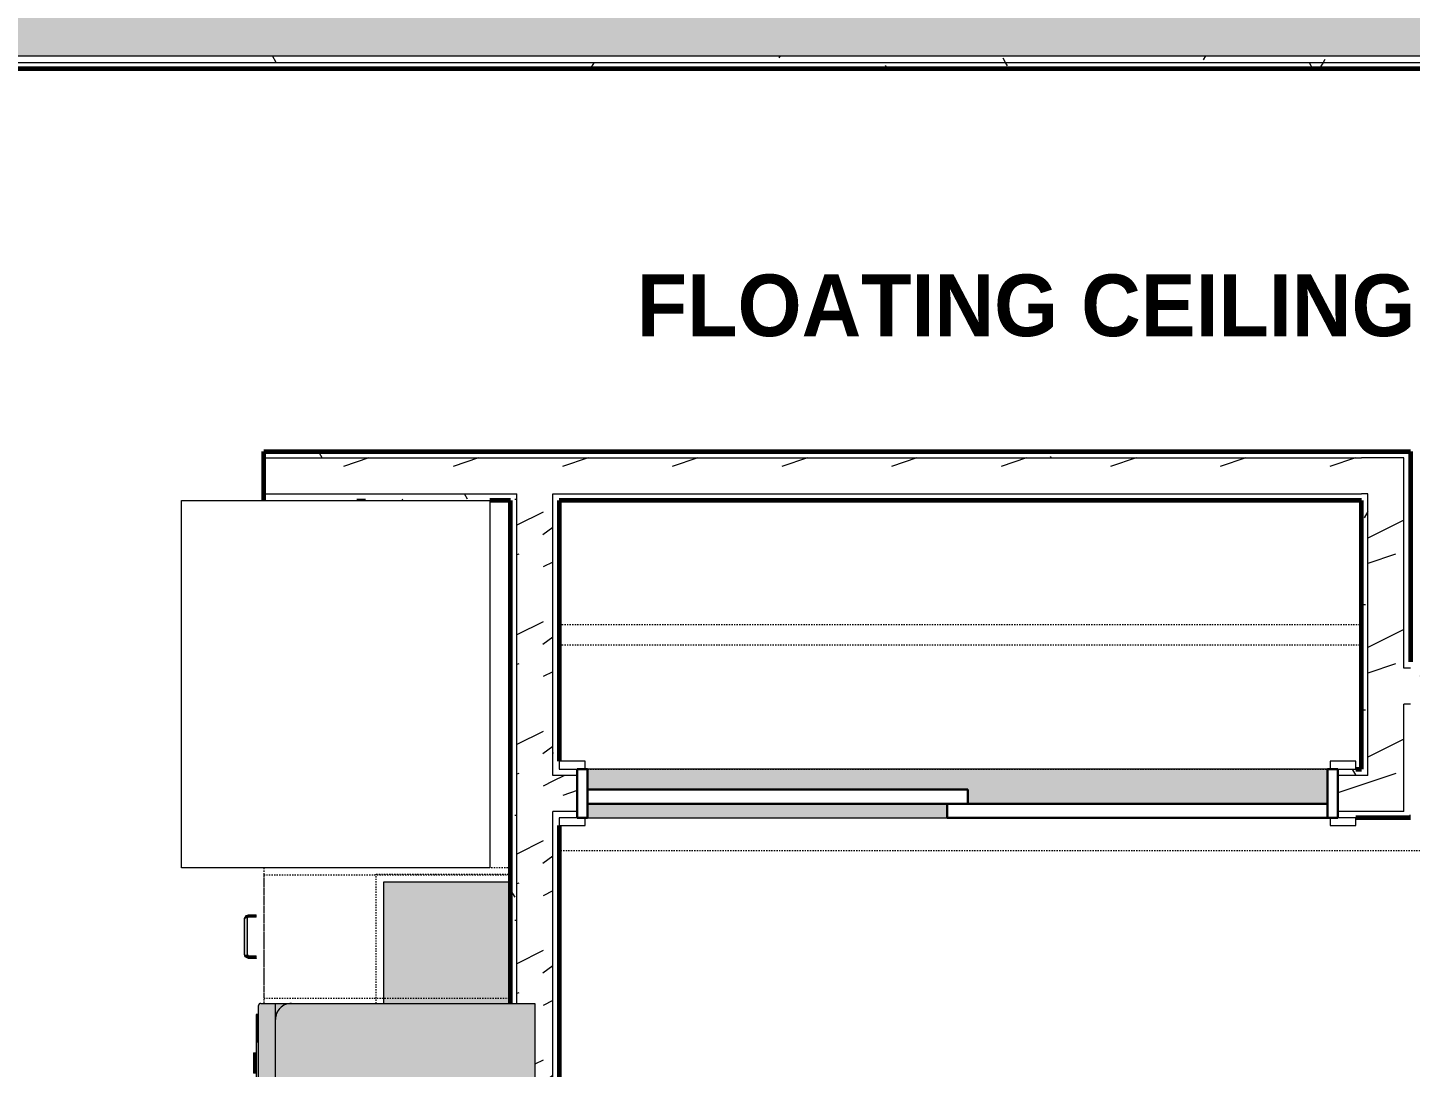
# Model space of a CAD drawing. Header units: inches. Extents: x -4169 to -1846, y 9706 to 12377.
# Drawn here: x -3728.7 to -3594.1, y 11649.1 to 11750.2 of the extents above; entities that cross this region are included whole.
import ezdxf

# ---------------------------------------------------------------- set-up
doc = ezdxf.new("R2010")
doc.units = ezdxf.units.IN
doc.header["$MEASUREMENT"] = 0
doc.linetypes.add('Dash', pattern=[0.25, 0.125, -0.125])
for name, color, linetype, lineweight in [('0-1', 7, 'Continuous', 5), ('0-2', 7, 'Continuous', 18), ('A-DOOR-1', 250, 'Continuous', 9), ('A-DOOR-2', 90, 'Continuous', 30), ('A-DOOR-FRAM-1', 90, 'Continuous', 30), ('A-WALL', 113, 'Continuous', 18), ('A-WALL-1', 8, 'Continuous', 5), ('A-WALL-3', 50, 'Continuous', 60), ('A-WALL-4', 7, 'Continuous', 18), ('A-WALL-PATT-1', 250, 'Continuous', 9), ('A-WALL-PATT-2', 253, 'Continuous', 9), ('A-WALL-PATT-4', 111, 'Continuous', 9), ('G-ANNO-TEXT', 231, 'Continuous', 9), ('I-FURN-1', 250, 'Continuous', 9), ('I-FURN-HDLN-1', 250, 'Dash', 9), ('I-WALL-3', 2, 'Continuous', 60), ('Q-CASE', 31, 'Continuous', 9), ('Q-CASE-1', 9, 'Continuous', 9), ('Q-CASE-3', 250, 'Continuous', 9), ('Q-CASE-4', 250, 'Dash', 9), ('Q-CASE-HDLN-1', 250, 'Dash', 9), ('Q-CASE-HDLN-2', 31, 'Continuous', 9), ('Q-SPCQ-1', 250, 'Continuous', 9), ('Q-SPCQ-2', 55, 'Continuous', 9)]:
    doc.layers.add(name, color=color, linetype=linetype, lineweight=lineweight)
doc.styles.add('Century Gothic_B', font='GOTHICB.TTF', dxfattribs={"height": 5.999999999999996})
pattern_1 = [(0, (0, 0), (20.48, 5.12), [0.845, -14.515, 0.845, -14.515, -81.92]), (0, (0, 0), (20.48, 5.12), [-30.72, 0.845, -29.875, 0.845, -14.515, -35.84]), (0, (0, 0), (20.48, 5.12), [-76.8, 0.845, -9.395, 0.845, -24.755]), (120, (7.68, 2.56), (-14.67405006737632, 15.1762002695053), [0.8449999999999999, -14.515, 0.8449999999999999, -14.515, -81.91999999999999]), (120, (7.68, 2.56), (-14.67405006737632, 15.1762002695053), [-30.72, 0.8449999999999999, -29.875, 0.8449999999999999, -14.515, -35.84]), (120, (7.68, 2.56), (-14.67405006737632, 15.1762002695053), [-76.79999999999998, 0.8449999999999999, -9.394999999999998, 0.8449999999999999, -24.755]), (240, (10.24, 12.8), (-5.805949932623669, -20.2962002695053), [0.845, -14.515, 0.845, -14.515, -81.92]), (240, (10.24, 12.8), (-5.805949932623669, -20.2962002695053), [-30.72, 0.845, -29.875, 0.845, -14.515, -35.84]), (240, (10.24, 12.8), (-5.805949932623669, -20.2962002695053), [-76.8, 0.845, -9.395, 0.845, -24.755])]
pattern_2 = [(216.87, (4.265, 10.662), (31.98716190389133, 21.32545714244463), [5.331, -47.981]), (206.565, (10.662, 7.464), (-10.66247606731217, -10.66200980650436), [11.921, -11.921]), (198.435, (10.662, 2.132), (-21.3244936496746, -10.66258686177925), [6.743999999999999, -26.974])]

# ---------------------------------------------------------------- blocks, each defined once
blk = doc.blocks.new('FOLDING_SLIDING CLOSET - 72_ x 80_-1372823-ENLARGED RCP - 2ND FLOOR PLAN')
at = {"layer": 'A-DOOR-1'}
for p, q in [((-36.25000000000011, 3.000000000000026), (-38.75000000000009, 3.000000000000026)), ((-38.75000000000009, 3.000000000000026), (-38.75000000000009, 2.250000000000026)), ((-36.25000000000011, 2.250000000000026), (-36.25000000000011, 3.000000000000026)), ((38.74999999999987, 3.000000000000026), (36.24999999999987, 3.000000000000026)), ((36.24999999999987, 3.000000000000026), (36.24999999999987, 2.250000000000026)), ((38.74999999999987, 2.250000000000026), (38.74999999999987, 3.000000000000026)), ((-38.75000000000009, 2.250000000000026), (-36.25000000000011, 2.250000000000026)), ((36.24999999999987, 2.250000000000026), (38.74999999999987, 2.250000000000026)), ((-36.25000000000008, -2.500000000038504), (-38.75000000000009, -2.500000000038504)), ((-38.75000000000009, -2.500000000038504), (-38.75000000000009, -3.250000000038078)), ((-36.25000000000008, -3.250000000038078), (-36.25000000000008, -2.500000000038504)), ((38.74999999999988, -2.500000000038504), (36.24999999999989, -2.500000000038504)), ((36.24999999999989, -2.500000000038504), (36.24999999999989, -3.250000000038078)), ((38.74999999999988, -3.250000000038078), (38.74999999999988, -2.500000000038504)), ((-38.75000000000009, -3.250000000038078), (-36.25000000000008, -3.250000000038078)), ((36.24999999999989, -3.250000000038078), (38.74999999999988, -3.250000000038078))]:
    blk.add_line(p, q, dxfattribs=at)
at = {"layer": 'A-DOOR-2'}
for p, q in [((0.9999999999999057, 2.250000000000026), (-36.0000000000001, 2.250000000000026)), ((-36.0000000000001, 2.250000000000026), (-36.0000000000001, 0.8750000000000295)), ((0.9999999999999057, 0.8750000000000295), (0.9999999999999057, 2.250000000000026)), ((-36.0000000000001, 0.8750000000000295), (0.9999999999999057, 0.8750000000000295)), ((35.99999999999988, 0.8750000000000295), (-1.000000000000092, 0.8750000000000295)), ((-1.000000000000092, 0.8750000000000295), (-1.000000000000092, -0.5000000000000034)), ((35.99999999999987, -0.5000000000000034), (35.99999999999987, 0.8750000000000295)), ((-1.000000000000097, -0.5000000000000034), (35.99999999999987, -0.5000000000000034))]:
    blk.add_line(p, q, dxfattribs=at)
at = {"layer": 'A-DOOR-FRAM-1'}
for p, q in [((-36.00000000000009, 2.250000000000026), (-37.00000000000011, 2.250000000000026)), ((-37.00000000000011, 2.250000000000026), (-37.00000000000011, -2.500000000038503)), ((-36.00000000000009, -2.500000000038503), (-36.00000000000009, 2.250000000000026)), ((35.99999999999989, 2.249999999999949), (35.99999999999989, -2.500000000000038)), ((36.99999999999989, 2.249999999999949), (35.99999999999989, 2.249999999999949)), ((36.99999999999989, -2.500000000000038), (36.99999999999989, 2.249999999999949)), ((-37.00000000000011, -2.500000000038503), (-36.00000000000009, -2.500000000038503)), ((35.99999999999989, -2.500000000000038), (36.99999999999989, -2.500000000000038))]:
    blk.add_line(p, q, dxfattribs=at)
blk = doc.blocks.new('OD_CW_Closet - OD_CW_Closet-1695006-ENLARGED RCP - 2ND FLOOR PLAN')
at = {"layer": 'Q-CASE-HDLN-1'}
for p, q in [((0.7377049180327883, 11.93750000052812), (78.7846332137461, 11.93750000052812)), ((0.7377049180327883, 9.937500000528122), (78.7846332137461, 9.937500000528122)), ((3.48770491848812, -2.124999998943624), (75.48770491848819, -2.124999998943624))]:
    blk.add_line(p, q, dxfattribs=at)
blk = doc.blocks.new('Refrigerator_-_Side-by-Side_6047 - 36_ X 30_-1372843-ENLARGED RCP - 2ND FLOOR PLAN')
at = {"layer": 'Q-SPCQ-1'}
for p, q in [((-17.87500000000018, 15.57779639811608), (17.87499999999981, 15.57779639811608)), ((-17.87500000000018, -14.42220360188391), (-17.87500000000018, 15.57779639811609)), ((17.8749999999998, 15.57779639811608), (17.8749999999998, -14.42220360188391)), ((17.87499999999981, -14.42220360188391), (-17.87500000000018, -14.42220360188391))]:
    blk.add_line(p, q, dxfattribs=at)
blk = doc.blocks.new('OD_CW_Countertop - OD_CW_Countertop-2395220-ENLARGED RCP - 2ND FLOOR PLAN')
at = {"layer": 'Q-CASE-HDLN-1'}
for p, q in [((0.7377049180327883, 24.00000000000003), (0.7377049180327883, 22.00000000052014)), ((0.7377049180327883, -1.11022302462576e-14), (13.9030875508255, -1.11022302462576e-14)), ((37.90308755082553, -1.11022302462576e-14), (75.81270491772197, -1.11022302462576e-14)), ((88.4377049177254, -1.11022302462576e-14), (113.837704918056, -1.11022302462576e-14))]:
    blk.add_line(p, q, dxfattribs=at)
blk = doc.blocks.new('Dishwasher_15404 - 34_ counter-V69-ENLARGED RCP - 2ND FLOOR PLAN')
at = {"layer": 'Q-SPCQ-2'}
for points in [[(23.67519685040341, 23.99999999998533), (4.774847184307872e-12, 23.99999999999028), (-2.55795384873636e-13, -1.517719283583574e-11), (23.67519685039838, -2.012257027672603e-11), (24.08278589779504, 0.05366011606162146), (24.46259842520058, 0.2109836160711324), (24.83340004153123, 0.5194371403193826), (25.03901638391698, 0.7874015747874522), (25.1963398839247, 1.167214102186165), (25.25000000000508, 1.574803149591446), (25.25000000000943, 22.42519685037393), (25.16660215795852, 22.90457911912545), (24.98182294018315, 23.28713437221625), (24.73994902416905, 23.57619778417751), (24.46259842520152, 23.78901638389766), (24.08278589780425, 23.94633988390461)], [(25.80314960630374, 23.99999999998481), (25.25000000000977, 23.99999999998498), (25.25000000000474, -2.04790165577912e-11), (26.72909823722938, 0.006707514494663048), (26.81734385456911, 0.05765614542040846), (26.87499999999985, 0.1968503936850384), (26.85294326449843, 23.8563992762851), (26.81734385456877, 23.94234385454989), (26.67814960630892, 23.99999999998463), (26.25616688667057, 23.99999999998481)], [(26.87500000000446, 22.90706818603871), (26.8750000000042, 21.39104740544947), (27.12500000000849, 21.39104740544947), (27.12500000000875, 22.90706818603871), (26.89608142025008, 22.90706818603871)], [(26.8750000000042, 21.39104740544947), (26.87500000000395, 20.18586276962795), (27.12500000000824, 20.18586276962795), (27.12500000000849, 21.39104740544947)], [(26.87500000000395, 20.18586276962795), (26.87500000000054, 3.814150824134986), (27.12500000000483, 3.814150824134986), (27.12500000000824, 20.18586276962795)], [(27.12500000000824, 20.28389361912998), (27.12500000000815, 19.69334243802758), (27.37500000000503, 19.69334243802741), (27.37500000000486, 20.28389361912981)], [(27.12500000000798, 19.10279125692535), (27.1250000000079, 18.51224007582278), (27.37500000000503, 18.51224007582261), (27.37500000000486, 19.10279125692518)], [(27.12500000000773, 17.92168889472055), (27.12500000000764, 17.33113771361815), (27.37500000000477, 17.33113771361798), (27.37500000000486, 17.92168889472038)], [(27.12500000000747, 16.74058653251576), (27.12500000000739, 16.15003535141336), (27.37500000000452, 16.15003535141319), (27.3750000000046, 16.74058653251559)], [(27.37500000000494, 6.792545671097182), (27.12500000000542, 6.792545671097352), (27.12500000000525, 5.808293702593473), (27.37500000000477, 5.808293702593303), (27.37500000000494, 6.759008098547052)], [(27.12500000000525, 5.808293702593473), (27.125000000005, 4.824041734089414), (27.37500000000452, 4.824041734089244), (27.37500000000477, 5.808293702593303)], [(26.87500000000054, 3.814150824134986), (26.87500000000028, 2.608966188313459), (27.12500000000457, 2.608966188313459), (27.12500000000483, 3.814150824134986)], [(26.87500000000028, 2.608966188313459), (26.87499999999994, 1.092945407724021), (27.12500000000423, 1.092945407724021), (27.12500000000457, 2.608966188313459)]]:
    blk.add_hatch(color=256, dxfattribs=at).paths.add_polyline_path(points, flags=0)
h = blk.add_hatch(color=256, dxfattribs=at)
h.paths.add_polyline_path([(24.74036874201323, 23.99999999998515), (23.67519685040341, 23.99999999998532), (24.08278589780425, 23.9463398839046), (24.46259842520152, 23.78901638389764), (24.83340004153072, 23.48056285965059), (25.03901638391877, 23.21259842518013), (25.21705573077076, 22.74562804896304), (25.25000000000952, 22.68704293550421), (25.25000000000977, 23.99999999998498), (24.75000000000503, 23.99999999998498)], flags=0)
h.paths.add_polyline_path([(25.25000000000508, 1.574803149591432), (25.1963398839247, 1.167214102186151), (24.96171408283336, 0.6665750005791297), (24.73994902416896, 0.4238022157924634), (24.46259842520152, 0.2109836160724827), (24.08278589779504, 0.05366011606160747), (23.67519685039838, -2.01365573384536e-11), (25.25000000000474, -2.047761785161844e-11), (25.25000000000508, 1.358160970465846)], flags=0)
at = {"layer": 'Q-SPCQ-1'}
for p, q in [((3.730349362740525e-14, 23.99999999999991), (23.67519685039361, 23.99999999999991)), ((3.730349362740525e-14, -7.194245199570974e-14), (3.730349362740525e-14, 23.99999999999991)), ((23.67519685039361, 23.9999999999999), (25.24999999999998, 23.9999999999999)), ((25.24999999999998, 23.9999999999999), (26.6781496062992, 23.9999999999999)), ((25.24999999999998, 23.9999999999999), (25.24999999999998, 22.42519685039352)), ((26.87499999999998, 23.80314960629911), (26.87499999999998, 0.1968503937007539)), ((26.87500000000001, 22.90706818605364), (27.12499999999999, 22.90706818605364)), ((27.125, 21.39104740546477), (27.12499999999999, 22.90706818605365)), ((25.24999999999991, 22.42519685039354), (25.24999999999998, 1.574803149606319)), ((27.125, 20.18586276964277), (27.125, 21.39104740546478)), ((27.125, 20.28389361914477), (27.375, 20.28389361914477)), ((27.12499999999997, 3.814150824150273), (27.125, 20.18586276964278)), ((27.375, 19.6933424380424), (27.375, 20.28389361914477)), ((27.125, 19.6933424380424), (27.375, 19.6933424380424)), ((27.125, 19.10279125694004), (27.375, 19.10279125694004)), ((27.375, 18.51224007583767), (27.375, 19.10279125694004)), ((27.12499999999999, 18.51224007583767), (27.375, 18.51224007583767)), ((27.12499999999999, 17.92168889473531), (27.375, 17.92168889473531)), ((27.37499999999999, 17.33113771363295), (27.375, 17.92168889473531)), ((27.12499999999999, 17.33113771363295), (27.375, 17.33113771363295)), ((27.12499999999999, 16.74058653253059), (27.375, 16.74058653253059)), ((27.12499999999999, 16.15003535142823), (27.375, 16.15003535142822)), ((27.37499999999999, 16.15003535142822), (27.37499999999999, 16.74058653253059)), ((27.12500000000474, 6.792545671097356), (27.37500000000477, 6.792545671097185)), ((27.37499999999998, 5.808293702608283), (27.37499999999998, 6.792545671112208)), ((27.37499999999998, 4.824041734104337), (27.37499999999998, 5.808293702608276)), ((27.37500000000477, 4.824041734089419), (27.12500000000474, 4.824041734089419)), ((27.12499999999997, 2.60896618832828), (27.12499999999997, 3.814150824150272)), ((25.24999999999998, 1.5748031496063), (25.24999999999998, -1.845173183099846e-13)), ((27.12499999999996, 1.092945407739353), (27.12499999999997, 2.608966188328274)), ((23.6751968503936, 2.031708135064075e-14), (3.730349362740525e-14, -7.061018436615955e-14)), ((26.87499999999988, 1.092945407739353), (27.12499999999996, 1.092945407739353)), ((25.24999999999998, -1.818527830508842e-13), (23.6751968503936, -1.821020574183062e-13)), ((26.6781496062992, -3.353791435293803e-14), (25.24999999999998, -3.270524708446917e-14))]:
    blk.add_line(p, q, dxfattribs=at)
for centre, radius, start, end in [((23.67519685039361, 22.42519685039354), 1.574803149606301, 359.9999999999992, 89.99999999999967), ((23.67519685039361, 22.42519685039354), 1.574803149606296, 32.07702266501735, 42.33590896447789), ((23.67519685039361, 22.42519685039354), 1.574803149606299, 17.81822845433852, 27.52661292442296), ((26.6781496062992, 23.80314960629911), 0.1968503937007896, 359.9999999999991, 90.00000000000053), ((23.67519685039361, 22.42519685039354), 1.574803149606298, 359.9999999999979, 13.64245208000004), ((23.6751968503936, 1.574803149606319), 1.574803149606296, 269.9999999999993, 359.9999999999996), ((23.6751968503936, 1.574803149606316), 1.574803149606296, 346.3575479200015, 359.9999999999989), ((23.6751968503936, 1.574803149606316), 1.5748031496063, 317.6640910354358, 327.9229773350062), ((23.6751968503936, 1.574803149606316), 1.574803149606296, 332.4733870755407, 342.1817715456714), ((26.6781496062992, 0.1968503937007539), 0.1968503937007852, 269.9999999999995, 359.9999999999996), ((26.67814960629914, 0.1968503937006185), 0.1968503937007849, 284.9999999999996, 344.9999999999999)]:
    blk.add_arc(centre, radius, start, end, dxfattribs=at)
blk = doc.blocks.new('Bed-Standard - Queen 60_ x 79_-1242961-ENLARGED RCP - 2ND FLOOR PLAN')
at = {"layer": 'I-FURN-1'}
for p, q in [((40.688524590164, 37.70491803278726), (-19.31147540983595, 37.70491803278726)), ((-19.31147540983595, 37.70491803278726), (-19.31147540983595, -41.29508196721268)), ((40.68852459016399, -41.29508196721268), (40.68852459016399, 37.70491803278726)), ((-16.31147540983483, 35.70491803278752), (-16.31147540983483, 23.70491803278786)), ((-16.31147540983483, 35.70491803278752), (37.68852459016421, 35.70491803278752)), ((37.6885245901642, 35.70491803278752), (37.6885245901642, 23.70491803278786)), ((40.68852459016475, 23.70491803278786), (-19.31147540983504, 17.12529919027923)), ((-16.31147540983483, 23.70491803278786), (37.68852459016421, 23.70491803278786)), ((-19.31147540983595, -41.29508196721268), (40.688524590164, -41.29508196721268))]:
    blk.add_line(p, q, dxfattribs=at)
at = {"layer": 'I-FURN-HDLN-1'}
for p, q in [((-55.31147540983584, 37.70491803278724), (-55.31147540983584, -77.29508196721251)), ((64.68852459016394, -77.29508196721251), (64.68852459016394, 37.70491803278716)), ((-55.31147540983584, -77.29508196721251), (64.68852459016394, -77.29508196721251))]:
    blk.add_line(p, q, dxfattribs=at)
blk = doc.blocks.new('Drawer_Base_Cabinet_3_drawer_12205 - 12_-V9-ENLARGED RCP - 2ND FLOOR PLAN')
at = {"layer": 'Q-CASE'}
for points in [[(-1.350683429602156, 25.50000000000405), (-1.151837145205604, 25.52206958910376), (-1.01229508195405, 25.68750000000593), (-1.01229508195388, 25.83838834765233), (-1.163183429601986, 25.81250000000394), (-1.283741691359807, 25.75000000000621), (-1.340679677510536, 25.61253954162636)], [(-1.01229508195388, 25.87500000000388), (-1.01229508195405, 25.62500000000394), (2.487704918046176, 25.64174682452882), (2.487704918046347, 25.87500000000388), (1.480773699180304, 25.87500000000439)], [(2.487704918046176, 25.75000000000399), (2.507683135541185, 25.64163343486014), (2.675204918046176, 25.50000000000388), (2.826093265694623, 25.50000000000388), (2.785039875101347, 25.68750000000371), (2.716126094625167, 25.78038485073138), (2.600244459668488, 25.82838459556071), (2.487704918306064, 25.81250000000189), (2.487704918046176, 25.78235238064168)], [(-1.383035810240528, 24.75000000000388), (-1.1415543536678, 24.75000000000388), (-1.154041906480699, 25.50000000000388), (-1.383035810240017, 25.50000000000405), (-1.383035810240358, 25.13604435076373)], [(2.616964189759585, 24.75000000000405), (2.858445646332313, 24.75000000000388), (2.845958093519584, 25.50000000000388), (2.616964189760096, 25.50000000000405)]]:
    blk.add_hatch(color=256, dxfattribs=at).paths.add_polyline_path(points, flags=0)
at = {"layer": 'Q-CASE-HDLN-1'}
for p, q in [((6.737704918034024, 23.99999999999894), (-5.262295081965974, 23.99999999999894)), ((-5.262295081965974, 23.99999999999894), (-5.262295081965974, -1.055155962603748e-12)), ((6.737704918034024, 23.99999999999894), (6.737704918034024, -1.055155962603748e-12)), ((6.737704918034024, -1.055155962603748e-12), (-5.262295081965974, -1.055155962603748e-12))]:
    blk.add_line(p, q, dxfattribs=at)
at = {"layer": 'Q-CASE-HDLN-2'}
for p, q in [((-1.387295081953709, 25.50000000000384), (-1.34281864164501, 25.58847676587724)), ((-1.387295081953539, 25.50000000000466), (-1.34281864164501, 25.58847676587806)), ((-1.236002898240087, 25.80096480348173), (-1.01229508195388, 25.87500000000401)), ((-1.236002898240087, 25.80096480348255), (-1.012295081953709, 25.87500000000484)), ((-1.012295081953709, 25.62500000000407), (-1.049206954186218, 25.6048349522985)), ((-1.01229508195388, 25.62500000000455), (-1.049206954184512, 25.60483495230017)), ((-1.01229508195388, 25.87500000000388), (2.487704918046006, 25.87500000000388)), ((2.487704918046176, 25.62500000000394), (-1.012295081953709, 25.62500000000394)), ((2.487704918046347, 25.87500000000401), (2.576181683920253, 25.83052355969497)), ((2.487704918046347, 25.87500000000466), (2.57618168392247, 25.8305235596946)), ((2.788669721523888, 25.72370781629039), (2.862704918046347, 25.50000000000401)), ((2.788669721524058, 25.72370781629104), (2.862704918046176, 25.50000000000484)), ((-1.38729508195388, 24.75000000000388), (-1.38729508195388, 25.50000000000388)), ((-1.387295081953709, 24.75000000000401), (-1.387295081953709, 25.50000000000384)), ((-1.387295081953709, 24.75000000000484), (-1.387295081953539, 25.50000000000466)), ((-1.387295081967109, 24.75000000000012), (-1.137295081967109, 24.75000000000012)), ((-1.383035810253243, 24.75000000000012), (-1.387295081967109, 24.75000000000012)), ((-1.387295081967012, 24.75000000000016), (-1.383035810253145, 24.75000000000016)), ((-1.383035810253145, 24.75000000000016), (-1.387295081967012, 24.75000000000016)), ((-1.387295081966898, 24.75000000000094), (-1.383035810253032, 24.75000000000094)), ((-1.383035810253032, 24.75000000000094), (-1.387295081966898, 24.75000000000094)), ((-1.137295081967109, 24.75000000000012), (-1.141554353680976, 24.75000000000012)), ((-1.141554353680878, 24.75000000000016), (-1.137295081967012, 24.75000000000016)), ((-1.137295081967012, 24.75000000000016), (-1.141554353680878, 24.75000000000016)), ((-1.141554353680765, 24.75000000000094), (-1.137295081966898, 24.75000000000094)), ((-1.137295081966898, 24.75000000000094), (-1.141554353680765, 24.75000000000094)), ((-1.137295081953937, 25.50000000000388), (-1.137295081953937, 24.75000000000388)), ((-1.137295081953596, 25.50000000000384), (-1.137295081953766, 24.75000000000384)), ((-1.137295081953596, 25.50000000000466), (-1.137295081953766, 24.75000000000466)), ((2.612704918046404, 25.50000000000401), (2.592539870341852, 25.53691187223516)), ((2.612704918046233, 25.50000000000484), (2.592539870342704, 25.5369118722341)), ((2.612704918046063, 24.75000000000405), (2.612704918046233, 25.50000000000388)), ((2.612704918046404, 24.75000000000401), (2.612704918046404, 25.50000000000401)), ((2.612704918046233, 24.75000000000484), (2.612704918046233, 25.50000000000484)), ((2.616964189746752, 24.75000000000013), (2.612704918032885, 24.75000000000013)), ((2.612704918032885, 24.75000000000013), (2.862704918032885, 24.75000000000013)), ((2.616964189746851, 24.75000000000018), (2.612704918032984, 24.75000000000018)), ((2.612704918032984, 24.75000000000018), (2.61696418974685, 24.75000000000018)), ((2.616964189746965, 24.75000000000095), (2.612704918033098, 24.75000000000095)), ((2.612704918033098, 24.75000000000095), (2.616964189746965, 24.75000000000095)), ((2.862704918032885, 24.75000000000013), (2.858445646319019, 24.75000000000013)), ((2.862704918032984, 24.75000000000018), (2.858445646319117, 24.75000000000018)), ((2.858445646319117, 24.75000000000018), (2.862704918032984, 24.75000000000018)), ((2.862704918033098, 24.75000000000095), (2.858445646319232, 24.75000000000095)), ((2.858445646319232, 24.75000000000095), (2.862704918033098, 24.75000000000095)), ((2.862704918046176, 25.50000000000405), (2.862704918046176, 24.75000000000388)), ((2.862704918046347, 25.50000000000401), (2.862704918046347, 24.75000000000401)), ((2.862704918046176, 25.50000000000484), (2.862704918046176, 24.75000000000484))]:
    blk.add_line(p, q, dxfattribs=at)
at = {"layer": 'Q-CASE-HDLN-2', "flags": 128}
for points in [[(-1.38729508195388, 25.50000000000388), (-1.236002898240087, 25.80096480348176), (-1.01229508195388, 25.87500000000388)], [(-1.012295081953709, 25.62500000000394), (-1.117478955054764, 25.56753778823737), (-1.137295081953937, 25.50000000000388)], [(2.487704918046006, 25.87500000000388), (2.788669721523717, 25.72370781629026), (2.862704918046176, 25.50000000000405)], [(2.612704918046233, 25.50000000000388), (2.555242706279671, 25.60518387310493), (2.487704918046176, 25.62500000000394)]]:
    blk.add_lwpolyline(points, dxfattribs=at)
blk = doc.blocks.new('300 Series Wall Hung Cabinet_301 - 18_-V74-ENLARGED RCP - 2ND FLOOR PLAN')
at = {"layer": 'Q-CASE-1'}
blk.add_hatch(color=256, dxfattribs=at).paths.add_polyline_path([(-3.565382632806631, 12.43750000004309), (-3.565382632806461, 0.1875000000038369), (8.250000000015346, 0.1875000000040927), (8.250000000015175, 12.43750000004334)], flags=0)
at = {"layer": 'Q-CASE-3'}
for p, q in [((-3.565382632824865, 12.43750000003874), (8.249999999999915, 12.43750000003874)), ((8.249999999999915, 12.43750000003874), (8.249999999999915, 0.1874999999998294)), ((8.249999999999915, 0.1874999999998294), (-3.565382632822091, 0.1874999999998294))]:
    blk.add_line(p, q, dxfattribs=at)
at = {"layer": 'Q-CASE-4'}
for p, q in [((-3.565382632825112, 13.18750000003901), (9.000000000000199, 13.18750000003901)), ((9.000000000000199, 13.18750000003901), (9.000000000000199, 0.1874999999998294)), ((9.000000000000199, 0.1874999999998294), (-3.565382632822092, 0.1874999999998294))]:
    blk.add_line(p, q, dxfattribs=at)
blk = doc.blocks.new('CTR - 1st Phase - Unit Layouts_rvt-1-ENLARGED RCP - 2ND FLOOR PLAN')
at = {"layer": 'A-WALL-1'}
h = blk.add_hatch(color=256, dxfattribs=at)
h.paths.add_polyline_path([(-3639.1910751865, 11673.33939611152), (-3639.1910751865, 11674.71439611152), (-3674.1910751865, 11674.71439611152), (-3674.191075186501, 11673.33939611152), (-3666.779782812092, 11673.33939611152)], flags=0)
h.paths.add_polyline_path([(-3620.446887301903, 11674.71439611153), (-3602.191075186499, 11674.71439611153), (-3602.191075186499, 11678.08939611153), (-3674.191075186501, 11678.08939611153), (-3674.1910751865, 11676.08939611153), (-3637.1910751865, 11676.08939611153), (-3637.1910751865, 11674.71439611153)], flags=0)
at = {"layer": 'A-WALL-PATT-1'}
h = blk.add_hatch(dxfattribs=at)
h.set_pattern_fill('FP_1', color=256, style=0, pattern_type=2)
h.set_pattern_definition(pattern_1)
h.paths.add_polyline_path([(-3666.779782812092, 11708.33939611043), (-3594.769146890948, 11708.33939611043), (-3594.788850547951, 11708.96439611043), (-3705.691075186359, 11708.96439611042), (-3705.691075186359, 11708.33939611043), (-3677.566075186503, 11708.33939611043)], flags=0)
h = blk.add_hatch(dxfattribs=at)
h.set_pattern_fill('FP_1', color=256, style=0, pattern_type=2)
h.set_pattern_definition(pattern_1)
h.paths.add_polyline_path([(-3594.144146890947, 11673.96439611154), (-3594.144146890949, 11684.38939611071), (-3594.769146890948, 11684.38939611071), (-3594.769146890947, 11673.96439611154)], flags=0)
h.paths.add_polyline_path([(-3594.144146890949, 11687.88939611072), (-3594.144146890949, 11708.96439611043), (-3594.769146890948, 11708.96439611043), (-3594.769146890949, 11687.88939611072)], flags=0)
h = blk.add_hatch(dxfattribs=at)
h.set_pattern_fill('FP_1', color=256, style=0, pattern_type=2)
h.set_pattern_definition(pattern_1)
h.paths.add_polyline_path([(-3681.691075186508, 11704.21439611041), (-3681.066075186509, 11704.21439611041), (-3681.066075186509, 11704.83939611041), (-3705.691075186359, 11704.83939611041), (-3705.691075186359, 11704.21439611054), (-3683.691075185535, 11704.21439611054)], flags=0)
h.paths.add_polyline_path([(-3598.894146890952, 11704.21439611041), (-3598.894146890952, 11704.83939611041), (-3677.566075186503, 11704.83939611041), (-3677.566075186503, 11704.21439611041), (-3599.247846729061, 11704.21439611041)], flags=0)
h = blk.add_hatch(dxfattribs=at)
h.set_pattern_fill('FP_1', color=256, style=0, pattern_type=2)
h.set_pattern_definition(pattern_1)
h.paths.add_polyline_path([(-3598.269146890952, 11678.08939611153), (-3598.269146890951, 11704.83939611041), (-3598.894146890952, 11704.83939611041), (-3598.894146890951, 11678.08939611153)], flags=0)
h = blk.add_hatch(dxfattribs=at)
h.set_pattern_fill('FP_1', color=256, style=0, pattern_type=2)
h.set_pattern_definition(pattern_1)
h.paths.add_polyline_path([(-3681.06607518651, 11555.36439611057), (-3681.06607518651, 11631.29901347774), (-3681.691075186509, 11631.29901347774), (-3681.691075186509, 11555.36439611057)], flags=0)
h.paths.add_polyline_path([(-3681.066075186509, 11655.29901347774), (-3681.066075186509, 11704.21439611041), (-3681.691075186508, 11704.21439611041), (-3681.691075186509, 11655.29901347774)], flags=0)
h = blk.add_hatch(dxfattribs=at)
h.set_pattern_fill('FP_1', color=256, style=0, pattern_type=2)
h.set_pattern_definition(pattern_1)
h.paths.add_polyline_path([(-3677.566075186504, 11555.36439611057), (-3676.941075186503, 11555.36439611057), (-3676.941075186503, 11673.96439611152), (-3677.566075186503, 11673.96439611152), (-3677.566075186504, 11556.17603104066)], flags=0)
h.paths.add_polyline_path([(-3677.566075186503, 11677.46439611152), (-3676.941075186509, 11677.46439611152), (-3676.941075186508, 11704.21439611041), (-3677.566075186503, 11704.21439611041), (-3677.566075186503, 11678.08939611156)], flags=0)
h = blk.add_hatch(dxfattribs=at)
h.set_pattern_fill('FP_1', color=256, style=0, pattern_type=2)
h.set_pattern_definition(pattern_1)
h.paths.add_polyline_path([(-3594.144146890949, 11687.88939611072), (-3590.298736679118, 11687.88939611072), (-3590.298736679118, 11688.51439611071), (-3594.144146890949, 11688.51439611071)], flags=0)
h.paths.add_polyline_path([(-3504.67373667972, 11687.88939611074), (-3503.873736678821, 11687.88939611074), (-3503.873736678821, 11687.98939611093), (-3504.67373667972, 11687.98939611093), (-3504.67373667972, 11688.51439611074), (-3554.298736679118, 11688.51439611073), (-3554.298736679118, 11687.88939611074), (-3506.391434614893, 11687.88939611074)], flags=0)
h = blk.add_hatch(dxfattribs=at)
h.set_pattern_fill('FP_1', color=256, style=0, pattern_type=2)
h.set_pattern_definition(pattern_1)
h.paths.add_polyline_path([(-3594.144146890949, 11683.76439611071), (-3590.298736679118, 11683.76439611072), (-3590.298736679118, 11684.38939611071), (-3594.144146890949, 11684.38939611071)], flags=0)
h.paths.add_polyline_path([(-3552.184626854019, 11683.76439611072), (-3551.55962685402, 11683.76439611072), (-3551.559626854021, 11684.38939611073), (-3554.298736679118, 11684.38939611073), (-3554.298736679118, 11683.76439611072)], flags=0)
h.paths.add_polyline_path([(-3504.67373667972, 11683.76439611073), (-3504.67373667972, 11684.38939611073), (-3548.059626854019, 11684.38939611073), (-3548.059626854019, 11683.76439611073), (-3506.354638818029, 11683.76439611073)], flags=0)
h = blk.add_hatch(dxfattribs=at)
h.set_pattern_fill('FP_1', color=256, style=0, pattern_type=2)
h.set_pattern_definition(pattern_1)
h.paths.add_polyline_path([(-3676.941075186509, 11677.46439611152), (-3675.1910751865, 11677.46439611152), (-3675.1910751865, 11678.08939611152), (-3676.941075186504, 11678.08939611152)], flags=0)
h.paths.add_polyline_path([(-3598.894146890951, 11677.46439611153), (-3598.269146890952, 11677.46439611153), (-3598.269146890952, 11678.08939611153), (-3601.191075186499, 11678.08939611157), (-3601.191075186499, 11677.46439611153), (-3599.247846729061, 11677.46439611153)], flags=0)
h = blk.add_hatch(dxfattribs=at)
h.set_pattern_fill('FP_1', color=256, style=0, pattern_type=2)
h.set_pattern_definition(pattern_1)
h.paths.add_polyline_path([(-3675.1910751865, 11673.33939611152), (-3675.1910751865, 11673.96439611152), (-3676.941075186503, 11673.96439611152), (-3676.941075186503, 11673.33939611152), (-3676.829468043645, 11673.33939611152)], flags=0)
h.paths.add_polyline_path([(-3599.247846729061, 11673.33939611153), (-3594.144146890947, 11673.33939611153), (-3594.144146890947, 11673.96439611154), (-3601.191075186499, 11673.96439611153), (-3601.191075186499, 11673.33939611154), (-3599.4410751865, 11673.33939611154)], flags=0)
at = {"layer": 'A-WALL-PATT-2'}
h = blk.add_hatch(dxfattribs=at)
h.set_pattern_fill('FP_2', color=256, style=0, pattern_type=2)
h.set_pattern_definition(pattern_2)
h.paths.add_polyline_path([(-3666.779782812092, 11704.83939611041), (-3598.269146890951, 11704.84440111201), (-3598.269146890951, 11708.33939611043), (-3705.691075186359, 11708.33939611043), (-3705.691075186359, 11704.83939611041), (-3677.566075186503, 11704.83939611041)], flags=0)
h = blk.add_hatch(dxfattribs=at)
h.set_pattern_fill('FP_2', color=256, style=0, pattern_type=2)
h.set_pattern_definition(pattern_2)
h.paths.add_polyline_path([(-3598.269146890952, 11677.46439611153), (-3594.769146890949, 11677.46439611153), (-3594.769146890948, 11708.33939611043), (-3598.269146890951, 11708.33939611043), (-3598.269146890952, 11678.08939611153)], flags=0)
h = blk.add_hatch(dxfattribs=at)
h.set_pattern_fill('FP_2', color=256, style=0, pattern_type=2)
h.set_pattern_definition(pattern_2)
h.paths.add_polyline_path([(-3681.06607518651, 11554.73939611057), (-3677.566075186504, 11554.73939611057), (-3677.58102733962, 11704.83939611041), (-3681.066075186509, 11704.83939611041), (-3681.066075186509, 11655.29901347774), (-3679.316075185963, 11655.29901347774), (-3679.316075185963, 11631.29901347774), (-3681.06607518651, 11631.29901347774), (-3681.06607518651, 11556.17603104066)], flags=0)
h = blk.add_hatch(dxfattribs=at)
h.set_pattern_fill('FP_2', color=256, style=0, pattern_type=2)
h.set_pattern_definition(pattern_2)
h.paths.add_polyline_path([(-3594.144146890949, 11684.38939611071), (-3590.298736679118, 11684.38939611071), (-3590.298736679118, 11687.88939611072), (-3594.769146890949, 11687.88939611072), (-3594.769146890949, 11684.38939611071)], flags=0)
h.paths.add_polyline_path([(-3554.298736679118, 11684.38939611073), (-3503.87373667882, 11684.38939611073), (-3503.873736678821, 11687.88939611074), (-3554.298736679118, 11687.88939611074)], flags=0)
h = blk.add_hatch(dxfattribs=at)
h.set_pattern_fill('FP_2', color=256, style=0, pattern_type=2)
h.set_pattern_definition(pattern_2)
h.paths.add_polyline_path([(-3676.941075186503, 11673.96439611152), (-3675.1910751865, 11673.96439611152), (-3675.1910751865, 11677.46439611152), (-3677.566075186503, 11677.46439611152), (-3677.566075186503, 11673.96439611152), (-3677.10813126125, 11673.96439611152)], flags=0)
h.paths.add_polyline_path([(-3599.247846729061, 11673.96439611153), (-3594.769146890947, 11673.96439611153), (-3594.769146890949, 11677.46439611153), (-3601.191075186499, 11677.46439611153), (-3601.191075186499, 11673.96439611153)], flags=0)
at = {"layer": 'A-WALL-3'}
for p, q in [((-3705.691075186353, 11704.21439611039), (-3705.691075186354, 11708.96439611039)), ((-3705.691075186354, 11708.96439611039), (-3598.894146890947, 11708.96439611041)), ((-3598.894146890947, 11708.96439611041), (-3594.769146890948, 11708.96439611041)), ((-3594.769146890948, 11708.96439611041), (-3594.144146890947, 11708.96439611041)), ((-3594.144146890947, 11708.96439611041), (-3594.144146890945, 11688.5143961107)), ((-3681.691075186504, 11704.2143961104), (-3683.691075185538, 11704.2143961104)), ((-3681.691075186494, 11655.29901347773), (-3681.691075186504, 11704.2143961104)), ((-3676.941075186504, 11704.2143961104), (-3676.941075186499, 11678.83939611155)), ((-3598.894146890947, 11704.21439611041), (-3676.941075186504, 11704.2143961104)), ((-3598.894146890942, 11678.08939611152), (-3598.894146890947, 11704.21439611041)), ((-3599.441075186496, 11678.08939611152), (-3598.894146890942, 11678.08939611152)), ((-3676.941075186498, 11672.58939611151), (-3676.941075186476, 11554.51439611065)), ((-3594.144146890942, 11673.33939611152), (-3599.441075186495, 11673.33939611152))]:
    blk.add_line(p, q, dxfattribs=at)
at = {"layer": 'A-WALL-4'}
for p, q in [((-3705.691075186354, 11708.33939611039), (-3598.894146890947, 11708.33939611041)), ((-3598.269146890947, 11708.33939611041), (-3598.894146890947, 11708.33939611041)), ((-3594.769146890947, 11708.33939611041), (-3598.269146890947, 11708.33939611041)), ((-3594.769146890944, 11687.8893961107), (-3594.769146890948, 11708.33939611041)), ((-3705.691075186354, 11704.83939611039), (-3681.066075186504, 11704.8393961104)), ((-3681.066075186504, 11704.2143961104), (-3681.066075186504, 11704.8393961104)), ((-3677.566075186504, 11704.2143961104), (-3677.566075186504, 11704.8393961104)), ((-3677.566075186504, 11704.8393961104), (-3598.894146890947, 11704.83939611041)), ((-3598.269146890947, 11704.83939611041), (-3598.894146890947, 11704.83939611041)), ((-3598.269146890942, 11678.08939611152), (-3598.269146890947, 11704.83939611041)), ((-3681.066075186495, 11655.29901347773), (-3681.066075186504, 11704.2143961104)), ((-3677.566075186498, 11677.46439611151), (-3677.566075186504, 11704.2143961104)), ((-3594.144146890945, 11687.8893961107), (-3594.769146890944, 11687.8893961107)), ((-3594.144146890943, 11684.3893961107), (-3594.769146890943, 11684.3893961107)), ((-3594.769146890942, 11678.08939611152), (-3594.769146890944, 11684.3893961107)), ((-3602.191075186496, 11678.08939611152), (-3674.191075186496, 11678.08939611151)), ((-3598.269146890942, 11677.46439611152), (-3598.269146890942, 11678.08939611152)), ((-3594.769146890942, 11677.46439611152), (-3594.769146890942, 11678.08939611152)), ((-3676.941075186499, 11677.46439611151), (-3677.566075186499, 11677.46439611151)), ((-3675.191075186496, 11677.46439611151), (-3676.941075186499, 11677.46439611151)), ((-3598.269146890942, 11677.46439611152), (-3601.191075186496, 11677.46439611152)), ((-3594.769146890942, 11673.96439611152), (-3594.769146890942, 11677.46439611152)), ((-3676.941075186498, 11673.96439611151), (-3677.566075186498, 11673.96439611151)), ((-3677.566075186475, 11554.51439611066), (-3677.566075186498, 11673.96439611151)), ((-3675.191075186494, 11673.96439611151), (-3676.941075186498, 11673.96439611151)), ((-3594.769146890942, 11673.96439611152), (-3601.191075186495, 11673.96439611152)), ((-3674.191075186495, 11673.33939611151), (-3639.191075186495, 11673.33939611151))]:
    blk.add_line(p, q, dxfattribs=at)
at = {"layer": '0-2'}
for name, p, rotation in [('Refrigerator_-_Side-by-Side_6047 - 36_ X 30_-1372843-ENLARGED RCP - 2ND FLOOR PLAN', (-3698.113278787418, 11686.33939611052), 90.00000000001218), ('FOLDING_SLIDING CLOSET - 72_ x 80_-1372823-ENLARGED RCP - 2ND FLOOR PLAN', (-3638.191075186495, 11675.58939611151), 180), ('Bed-Standard - Queen 60_ x 79_-1242961-ENLARGED RCP - 2ND FLOOR PLAN', (-3612.252550599171, 11592.8443141457), 180), ('OD_CW_Countertop - OD_CW_Countertop-2395220-ENLARGED RCP - 2ND FLOOR PLAN', (-3705.691075186053, 11669.20210102855), 270.0000000000103), ('Drawer_Base_Cabinet_3_drawer_12205 - 12_-V9-ENLARGED RCP - 2ND FLOOR PLAN', (-3681.69107518604, 11661.06130855969), 90.0000000000105), ('300 Series Wall Hung Cabinet_301 - 18_-V74-ENLARGED RCP - 2ND FLOOR PLAN', (-3681.566075185921, 11658.86439611055), 89.99999999999852), ('Dishwasher_15404 - 34_ counter-V69-ENLARGED RCP - 2ND FLOOR PLAN', (-3679.316075185964, 11655.29901347773), 180)]:
    blk.add_blockref(name, p, dxfattribs=dict(at, rotation=rotation))
blk.add_blockref('OD_CW_Closet - OD_CW_Closet-1695006-ENLARGED RCP - 2ND FLOOR PLAN', (-3677.678780104984, 11680.2143961104), dxfattribs=at)

msp = doc.modelspace()

# ---------------------------------------------------------------- hatches: boundary and pattern name
at = {"layer": 'A-WALL-PATT-4'}
h = msp.add_hatch(dxfattribs=at)
h.set_pattern_fill('FP_4', color=256, style=0, pattern_type=2)
h.set_pattern_definition([(161.57, (0.32, 0.32), (-2.560496184573631, -0.0005373861552858683), [0, -18.214, 2.022, 0]), (18.43, (-0.32, 0.32), (-2.560496184573631, 0.0005373861552860904), [0, -18.214, 2.022, 0]), (108.43, (0.32, 0.32), (1.279220909290681, -6.400876726295667), [6.069999999999999, -14.166]), (71.57, (-0.32, 0.32), (1.279220909290681, 6.400876726295667), [6.07, -14.166])])
h.paths.add_polyline_path([(-3504.673736679714, 11747.43939611058), (-3501.923736679711, 11747.43939611058), (-3501.923736679711, 11752.93939611061), (-3852.473736679626, 11752.93939611062), (-3852.473736679626, 11747.43939611058), (-3514.832926625272, 11747.43939611058)], flags=0)
h = msp.add_hatch(dxfattribs=at)
h.set_pattern_fill('FP_1', color=256, style=0, pattern_type=2)
h.set_pattern_definition(pattern_1)
h.paths.add_polyline_path([(-3741.786236679699, 11746.81439611058), (-3504.673736679712, 11746.81439611058), (-3504.673736679712, 11747.43939611058), (-3852.473736679626, 11747.43939611058), (-3852.473736679626, 11746.81439611058), (-3742.786236679698, 11746.81439611058)], flags=0)
h = msp.add_hatch(dxfattribs=at)
h.set_pattern_fill('FP_1', color=256, style=0, pattern_type=2)
h.set_pattern_definition(pattern_1)
h.paths.add_polyline_path([(-3505.923736679717, 11746.18939611058), (-3505.298736679712, 11746.18939611058), (-3505.298736679712, 11746.81439611058), (-3852.473736679626, 11746.81439611058), (-3852.473736679626, 11746.18939611058), (-3514.832926625272, 11746.18939611058)], flags=0)

# ---------------------------------------------------------------- linework, layer by layer
at = {"layer": 'A-WALL'}
for p, q in [((-3852.473736679622, 11747.4393961106), (-3504.673736679707, 11747.43939611057)), ((-3852.473736679622, 11746.81439611061), (-3505.298736679707, 11746.81439611057))]:
    msp.add_line(p, q, dxfattribs=at)
at = {"layer": 'I-WALL-3'}
msp.add_line((-3505.923736679707, 11746.18939611057), (-3852.473736679622, 11746.1893961106), dxfattribs=at)

# ---------------------------------------------------------------- block references
at = {"layer": '0-1'}
msp.add_blockref('CTR - 1st Phase - Unit Layouts_rvt-1-ENLARGED RCP - 2ND FLOOR PLAN', (0, 0), dxfattribs=at)

# ---------------------------------------------------------------- texts
at = {"layer": 'G-ANNO-TEXT', "insert": (-3669.404983852708, 11726.18478298541), "char_height": 5.999999999999996, "width": 145.8439999999999, "attachment_point": 1, "style": 'Century Gothic_B'}
msp.add_mtext('FLOATING CEILING - GRADE B', dxfattribs=at)

doc.saveas('drawing.dxf')
